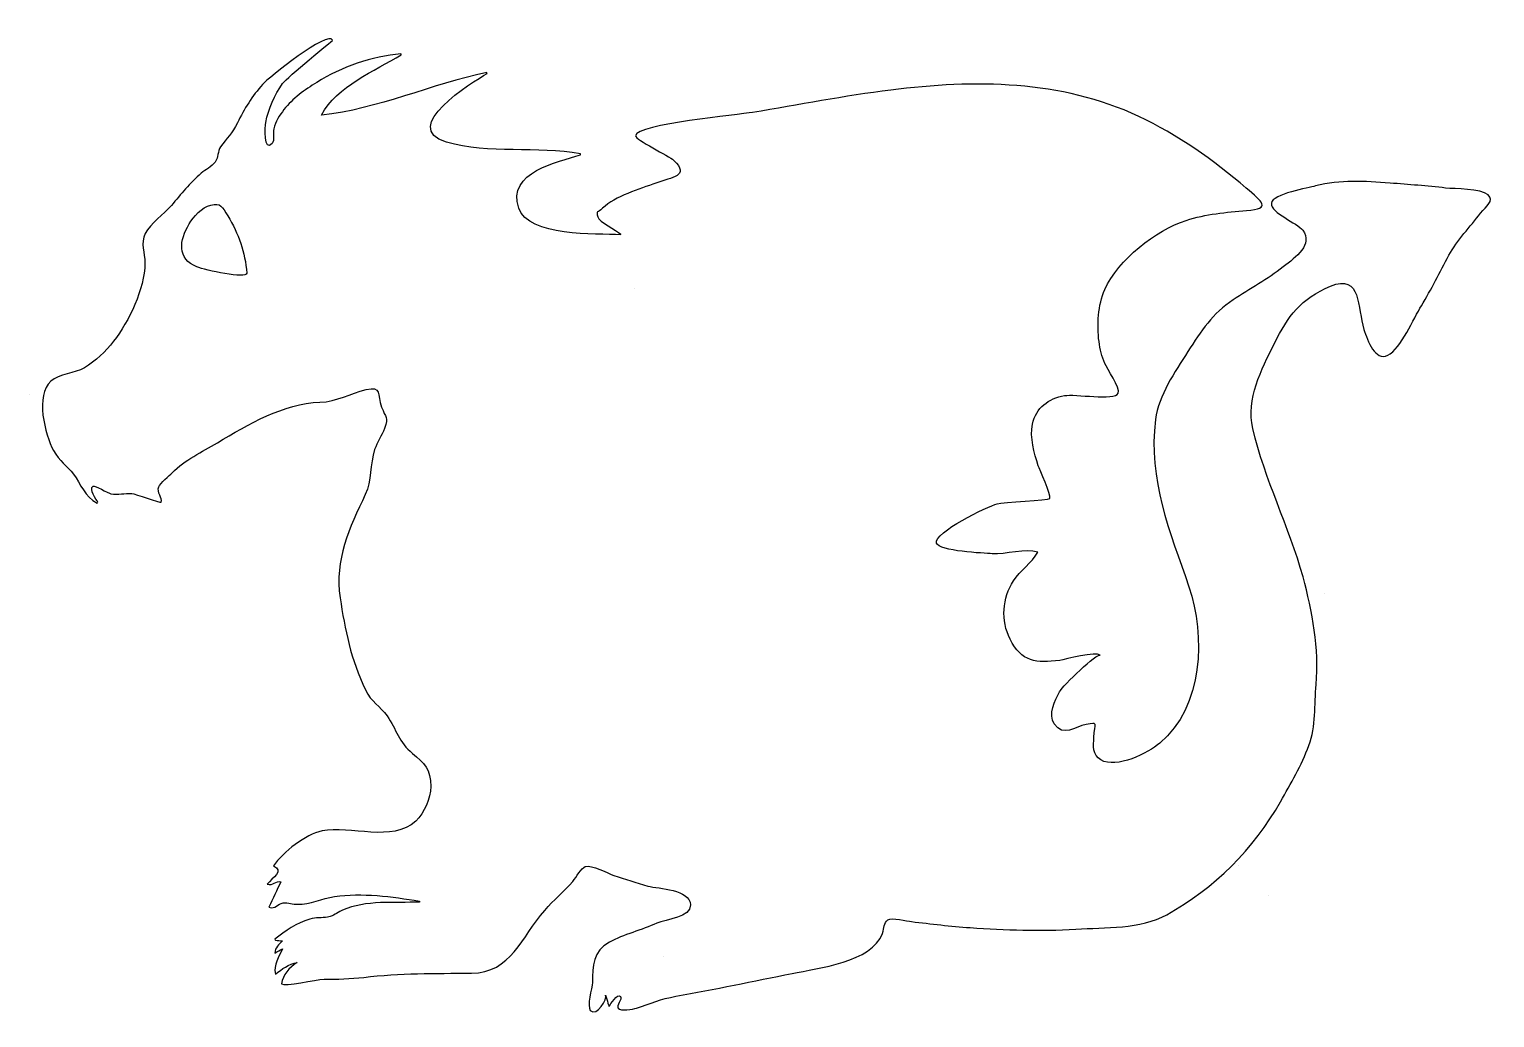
# Model space of a CAD drawing. Extents: x 126 to 626, y -516 to -179.
import ezdxf

# ---------------------------------------------------------------- set-up
doc = ezdxf.new("R2010")
doc.units = 0
doc.layers.add('LAYER_1', color=7, linetype='CONTINUOUS')

msp = doc.modelspace()

# ---------------------------------------------------------------- linework, layer by layer
at = {"layer": 'LAYER_1', "color": 7}
for points in [[(332.33, -266.94), (332.33, -266.94)], [(125.63, -303.14), (125.63, -303.14)], [(567.73, -371.12), (567.73, -371.12)], [(538.49, -463.9), (538.49, -463.9)], [(548.42, -474.08), (548.42, -474.08)], [(341.99, -494.98), (341.99, -494.98)]]:
    msp.add_lwpolyline(points, dxfattribs=at)
for points, knots in [([(610.16, -255.71), (606.96, -261.45), (604.2, -267.34), (600.75, -272.96), (598.24, -277.06), (593.78, -287.63), (589.27, -289.84), (585.07, -291.91), (582.38, -285.04), (581.13, -281), (578.89, -273.79), (580.38, -261.8), (569.72, -266.27), (559.61, -270.51), (555.2, -276.45), (550.59, -285.83), (546.16, -294.86), (540.84, -304.72), (543.2, -314.83), (547.31, -332.46), (555.59, -348.14), (560.36, -365.5), (563.55, -377.14), (565.9, -390.21), (564.85, -402.2), (564.23, -409.22), (564.8, -416.38), (562.34, -423.08), (559.88, -429.79), (556.17, -436.03), (552.67, -442.22), (543.63, -458.25), (529.99, -471.87), (513.86, -480.78), (504.83, -485.76), (492.84, -485.11), (482.81, -485.74), (470.74, -486.5), (458.8, -486.02), (446.76, -485.19), (440.06, -484.72), (433.43, -483.93), (426.76, -483.14), (425.1, -482.94), (420.03, -481.63), (418.69, -482.55), (417.06, -483.68), (417.58, -485.19), (416.84, -487.17), (413.2, -496.98), (394.85, -499.03), (385.98, -500.83), (372.8, -503.5), (359.52, -506.25), (346.29, -508.62), (341.17, -509.55), (337.59, -511.07), (332.83, -512.68), (331.82, -513.01), (327.37, -513.87), (326.56, -512.74), (325.93, -511.86), (328.1, -509.5), (327.41, -508.74), (326.24, -507.42), (324.03, -511.53), (323.47, -512.08), (323.39, -512.16), (322.52, -508.5), (322.29, -508.24), (323.21, -509.28), (319.23, -515.94), (317.1, -513.46), (315.87, -512.02), (317.72, -505.9), (317.8, -503.97), (318.04, -498.13), (317.85, -493.29), (323.61, -490.18), (328.4, -487.6), (334.73, -485.91), (339.79, -483.72), (343.06, -482.31), (351.43, -481.7), (351.29, -477.44), (351.11, -472.03), (340.52, -472.01), (336.7, -471), (332.79, -469.96), (328.97, -468.63), (325.14, -467.35), (323.3, -466.74), (317.48, -463.62), (315.4, -464.32), (313.94, -464.8), (312.39, -468.03), (311.17, -469.4), (308.11, -472.85), (304.58, -475.84), (301.55, -479.3), (293.53, -488.46), (290.12, -500.67), (276.5, -500.76), (263.96, -500.84), (252.18, -500.7), (239.77, -502.17), (235.22, -502.71), (230.6, -502.8), (226.21, -502.84), (223.43, -502.86), (212.82, -505.38), (211.66, -504.43), (212.25, -501.27), (214.22, -498.93), (217.05, -497.1), (214.13, -497.67), (211.93, -499.34), (209.61, -501.04), (208.93, -497.91), (210.79, -495.17), (212.09, -492.47), (211.14, -492.96), (210.38, -493.36), (209.4, -493.86), (209.49, -491.93), (210.89, -491), (212, -489.72), (211.13, -489.65), (210.38, -489.59), (209.64, -489.53), (209.58, -489.4), (209.52, -489.28), (209.46, -489.16), (212.95, -486.22), (216.91, -483.62), (221.36, -482.28), (223.47, -481.65), (225.48, -482.03), (227.45, -481.59), (230.01, -481.03), (229.95, -480.4), (232.51, -479.25), (240.37, -475.72), (250.46, -476.84), (258.76, -476.48), (258.76, -476.37), (258.77, -476.26), (258.77, -476.15), (249.58, -474.61), (239.05, -473.21), (229.81, -474.59), (225.56, -475.22), (221.45, -477.24), (217.23, -477.23), (215.51, -477.23), (214.05, -476.62), (212.28, -476.78), (210.42, -476.95), (209.56, -479.07), (207.38, -478.2), (208.77, -475.27), (210.13, -472.38), (211.47, -469.52), (209.76, -469.03), (208.81, -471.03), (206.8, -470.4), (208.59, -468.09), (212.78, -465.83), (208.93, -464.1), (212.35, -459.42), (219.91, -453.29), (225.53, -452.18), (235.23, -450.26), (249.57, -456.3), (257.53, -448.82), (260.48, -446.04), (262.56, -441.05), (262.63, -437.05), (262.73, -431.12), (260.38, -429.04), (256.37, -425.73), (251.88, -422.01), (250.85, -417.43), (247.74, -412.95), (245.42, -409.6), (242.33, -408.2), (240.34, -404.04), (235.41, -393.77), (233.34, -383.35), (231.71, -372.67), (229.72, -359.61), (234.95, -348.73), (240.3, -337.39), (242.58, -332.55), (241.81, -327.21), (243.5, -321.99), (244.33, -319.46), (246.03, -317.29), (246.88, -314.84), (248.3, -310.73), (247.22, -311.3), (245.86, -307.51), (244.29, -303.13), (246.03, -300.3), (240.6, -301.56), (235.03, -302.84), (230.84, -305.68), (224.78, -305.87), (212.4, -306.25), (200.44, -313.41), (189.84, -319.71), (184.58, -322.85), (178.7, -325.53), (174.38, -329.94), (173.43, -330.91), (170.27, -333.57), (169.8, -334.77), (169.07, -336.58), (171.21, -338.7), (170.58, -339.98), (170.43, -340.3), (161.56, -337.09), (160.59, -337.01), (158.18, -336.82), (155.96, -337.66), (153.48, -337.1), (152.47, -336.87), (147.84, -334.2), (147.43, -334.47), (145.8, -335.51), (148.54, -339.13), (149.06, -340.03), (148.96, -340.13), (148.86, -340.23), (148.76, -340.33), (144.51, -338.09), (143.22, -333.86), (140.66, -330.39), (138.61, -327.62), (135.82, -325.86), (133.92, -322.4), (130.9, -316.94), (127.59, -303.35), (132.96, -298.72), (135.83, -296.24), (141.11, -296.04), (144.44, -294.11), (148.28, -291.88), (151.66, -288.56), (154.38, -285.08), (159.71, -278.28), (165, -267.21), (165.08, -258.41), (165.11, -254.74), (163.49, -251.71), (165.2, -248.29), (166.94, -244.83), (171.57, -241.66), (174.11, -238.71), (177.41, -234.88), (180.4, -231.01), (184.3, -227.73), (185.77, -226.49), (187.86, -225.47), (189.03, -223.91), (190.29, -222.25), (189.77, -220.31), (190.93, -218.69), (193.06, -215.71), (194.86, -214.19), (196.65, -210.52), (198.95, -205.8), (201.78, -201.32), (205.26, -197.38), (207.04, -195.37), (227.78, -178.59), (229.15, -182.32), (229.18, -182.4), (213.56, -195.04), (212.1, -197.11), (209.35, -201.01), (207.22, -205.67), (206.31, -210.38), (206.05, -211.72), (205.67, -220.78), (208.53, -217.57), (209.44, -216.56), (208.72, -213.97), (209.06, -212.51), (209.58, -210.19), (211.11, -207.85), (212.54, -206.01), (215.5, -202.2), (219.66, -199.21), (223.74, -196.71), (232.14, -191.54), (242.6, -187.72), (252.48, -186.99), (252.5, -187.08), (252.51, -187.17), (252.52, -187.26), (243.55, -192.67), (230.54, -198.16), (225.35, -207.84), (244.43, -205.97), (262.99, -197.18), (281.75, -193.39), (281.8, -193.5), (281.84, -193.61), (281.89, -193.71), (276.74, -196.64), (251.57, -212.23), (268.07, -217.1), (282.35, -221.32), (299.05, -218.36), (313.71, -221.13), (313.71, -221.22), (313.71, -221.31), (313.71, -221.39), (305.92, -224.01), (288.49, -227.21), (292.69, -239.62), (296.03, -249.49), (318.96, -248.26), (327.39, -248.73), (327.43, -248.64), (327.47, -248.55), (327.51, -248.46), (326.06, -247.27), (320.05, -244.22), (319.62, -242.58), (319.06, -240.44), (319.61, -241.28), (321.28, -239.69), (325.66, -235.52), (333.9, -233.18), (339.46, -231.08), (344.91, -229.02), (351.32, -228.83), (345.53, -223.26), (344.12, -221.9), (332.36, -216.18), (332.5, -214.94), (332.98, -210.92), (368.05, -207.7), (372.46, -206.97), (388.17, -204.36), (403.84, -201.31), (419.64, -199.33), (448.33, -195.73), (477.56, -195.84), (504.31, -208.33), (517.41, -214.46), (530.02, -223.31), (540.96, -232.76), (546.48, -237.53), (549.78, -239.75), (541.1, -240.44), (534.14, -240.99), (527.16, -241.65), (520.48, -243.81), (509.96, -247.19), (497.36, -257.13), (492.71, -267.43), (490.33, -272.7), (490, -279.5), (490.73, -285.19), (491.07, -287.76), (491.72, -290.29), (492.71, -292.69), (493.35, -294.25), (498.1, -301.1), (497.31, -302.79), (496.04, -305.46), (482.5, -302.94), (478.93, -303.61), (473.54, -304.61), (469.23, -307.69), (468.02, -313.31), (467.04, -317.86), (468.7, -323.19), (469.96, -327.54), (470.3, -328.71), (474.6, -337.63), (473.97, -338.69), (473.62, -339.28), (457.72, -340.03), (455.96, -340.52), (452.74, -341.43), (434.25, -350.26), (435.28, -353.96), (436.07, -356.78), (451.54, -357.38), (454.21, -357.59), (458.78, -357.94), (465.86, -355.59), (469.79, -357.09), (467.8, -360.69), (463.83, -363.33), (461.52, -366.84), (457.69, -372.64), (457.22, -380.48), (460.36, -386.69), (464.35, -394.59), (469.21, -395.05), (477.35, -393.97), (479.23, -393.71), (489.8, -390.79), (491.12, -392.19), (490.27, -391.28), (478.37, -402.57), (477.22, -404.71), (475.7, -407.54), (473.34, -412.58), (475.42, -415.69), (478.51, -420.29), (482.63, -416.56), (486.29, -415.86), (490.6, -415.03), (489.28, -415.21), (488.98, -420.27), (488.81, -423.24), (488.42, -426.2), (491.35, -427.95), (496.64, -431.11), (507.47, -425.61), (511.53, -422.2), (526.23, -409.82), (527.15, -385.58), (521.42, -368.85), (514.95, -349.92), (507.38, -332.39), (510.01, -311.77), (511.07, -303.47), (516.62, -295.58), (521.04, -288.6), (525.52, -281.53), (529.49, -275.53), (536.52, -270.9), (542.16, -267.2), (548.3, -263.85), (553.6, -259.69), (558.01, -256.23), (563.87, -252.2), (560.26, -247.16), (558.47, -244.65), (549.31, -241.32), (549.56, -237.94), (549.79, -234.88), (562.52, -232.59), (564.56, -232.07), (573.3, -229.88), (581.16, -230.45), (590.11, -231.09), (596.42, -231.54), (602.73, -232.07), (609.03, -232.77), (612.16, -233.12), (621.08, -232.82), (623.56, -235.12), (625.78, -237.19), (622.9, -238.85), (620.96, -241.35), (617.36, -246), (613.03, -250.55), (610.16, -255.71)], [0, 0, 0, 0, 1, 1, 1, 2, 2, 2, 3, 3, 3, 4, 4, 4, 5, 5, 5, 6, 6, 6, 7, 7, 7, 8, 8, 8, 9, 9, 9, 10, 10, 10, 11, 11, 11, 12, 12, 12, 13, 13, 13, 14, 14, 14, 15, 15, 15, 16, 16, 16, 17, 17, 17, 18, 18, 18, 19, 19, 19, 20, 20, 20, 21, 21, 21, 22, 22, 22, 23, 23, 23, 24, 24, 24, 25, 25, 25, 26, 26, 26, 27, 27, 27, 28, 28, 28, 29, 29, 29, 30, 30, 30, 31, 31, 31, 32, 32, 32, 33, 33, 33, 34, 34, 34, 35, 35, 35, 36, 36, 36, 37, 37, 37, 38, 38, 38, 39, 39, 39, 40, 40, 40, 41, 41, 41, 42, 42, 42, 43, 43, 43, 44, 44, 44, 45, 45, 45, 46, 46, 46, 47, 47, 47, 48, 48, 48, 49, 49, 49, 50, 50, 50, 51, 51, 51, 52, 52, 52, 53, 53, 53, 54, 54, 54, 55, 55, 55, 56, 56, 56, 57, 57, 57, 58, 58, 58, 59, 59, 59, 60, 60, 60, 61, 61, 61, 62, 62, 62, 63, 63, 63, 64, 64, 64, 65, 65, 65, 66, 66, 66, 67, 67, 67, 68, 68, 68, 69, 69, 69, 70, 70, 70, 71, 71, 71, 72, 72, 72, 73, 73, 73, 74, 74, 74, 75, 75, 75, 76, 76, 76, 77, 77, 77, 78, 78, 78, 79, 79, 79, 80, 80, 80, 81, 81, 81, 82, 82, 82, 83, 83, 83, 84, 84, 84, 85, 85, 85, 86, 86, 86, 87, 87, 87, 88, 88, 88, 89, 89, 89, 90, 90, 90, 91, 91, 91, 92, 92, 92, 93, 93, 93, 94, 94, 94, 95, 95, 95, 96, 96, 96, 97, 97, 97, 98, 98, 98, 99, 99, 99, 100, 100, 100, 101, 101, 101, 102, 102, 102, 103, 103, 103, 104, 104, 104, 105, 105, 105, 106, 106, 106, 107, 107, 107, 108, 108, 108, 109, 109, 109, 110, 110, 110, 111, 111, 111, 112, 112, 112, 113, 113, 113, 114, 114, 114, 115, 115, 115, 116, 116, 116, 117, 117, 117, 118, 118, 118, 119, 119, 119, 120, 120, 120, 121, 121, 121, 122, 122, 122, 123, 123, 123, 124, 124, 124, 125, 125, 125, 126, 126, 126, 127, 127, 127, 128, 128, 128, 129, 129, 129, 130, 130, 130, 131, 131, 131, 132, 132, 132, 133, 133, 133, 134, 134, 134, 135, 135, 135, 136, 136, 136, 137, 137, 137, 138, 138, 138, 139, 139, 139, 140, 140, 140, 141, 141, 141, 142, 142, 142, 143, 143, 143, 144, 144, 144, 145, 145, 145, 146, 146, 146, 147, 147, 147, 148, 148, 148, 149, 149, 149, 150, 150, 150, 151, 151, 151, 152, 152, 152, 153, 153, 153, 154, 154, 154, 155, 155, 155, 155]), ([(199.83, -261.82), (199.33, -254.68), (197.05, -248.34), (193.34, -242.27), (191.43, -239.14), (191.04, -237.75), (187.53, -238.57), (184.45, -239.3), (181.71, -242.59), (180.19, -245.03), (176.76, -250.54), (176.04, -256.92), (182.86, -259.7), (185.5, -260.78), (199.95, -263.95), (199.83, -261.82)], [0, 0, 0, 0, 1, 1, 1, 2, 2, 2, 3, 3, 3, 4, 4, 4, 5, 5, 5, 5])]:
    msp.add_open_spline(points, degree=3, knots=knots, dxfattribs=at)

doc.saveas('drawing.dxf')
